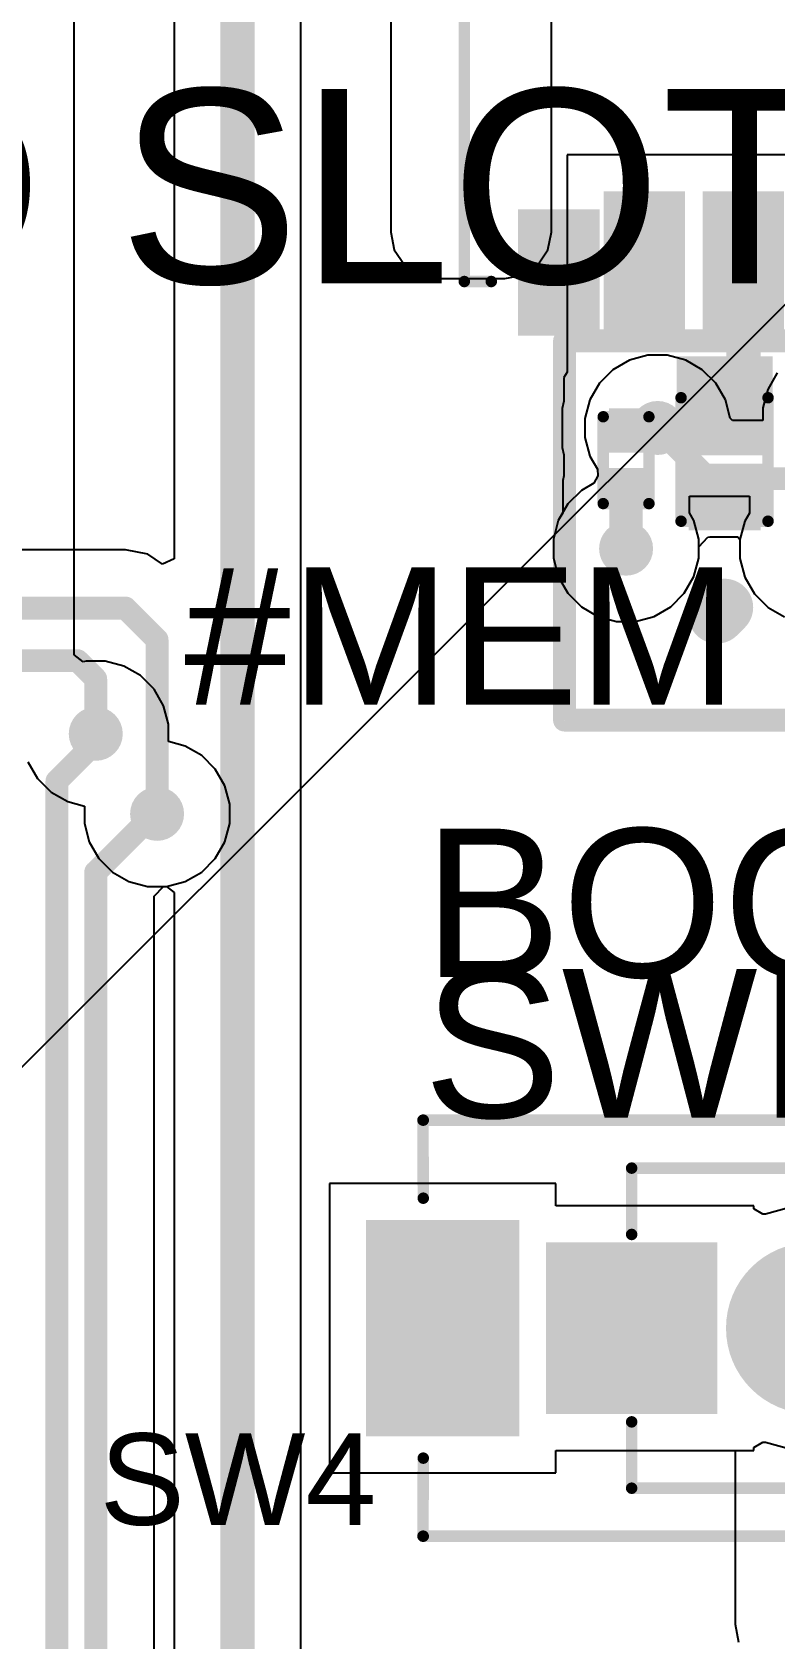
# Model space of a CAD drawing. Header units: millimetres. Extents: x -3 to 5437, y -3 to 5435.
# Drawn here: x 93.4 to 101.65, y 89.89 to 107.74 of the extents above; entities that cross this region are included whole.
import ezdxf

# ---------------------------------------------------------------- set-up
doc = ezdxf.new("R2010")
doc.units = ezdxf.units.MM
for name, color, linetype in [('BottomLayer', 5, 'Continuous'), ('BottomSolder', 6, 'Continuous'), ('MultiLayer', 9, 'Continuous'), ('PadHoleLayer', 156, 'Continuous'), ('TopLayer', 1, 'Continuous'), ('TopOverlay', 2, 'Continuous'), ('TopPaste', 8, 'Continuous'), ('TopSolder', 216, 'Continuous'), ('ViaHoleLayer', 16, 'Continuous')]:
    doc.layers.add(name, color=color, linetype=linetype)
doc.styles.add('Arial', font='', dxfattribs={"height": 0.2})
doc.styles.get('Arial').set_extended_font_data('Arial')

# ---------------------------------------------------------------- blocks, each defined once
blk = doc.blocks.new('DM3BT_DSF_PEJS_62')
at = {"layer": 'TopLayer'}
for points in [[(-5.25, 8.15), (-4.25, 8.15), (-4.25, 6.75), (-5.25, 6.75)], [(-3.2, 6.75), (-3.2, 8.15), (-2.5, 8.15), (-2.5, 6.75)], [(-2.1, 6.75), (-2.1, 8.15), (-1.4, 8.15), (-1.4, 6.75)], [(-1, 6.75), (-1, 8.15), (-0.3, 8.15), (-0.3, 6.75)], [(0.1, 6.75), (0.1, 8.15), (0.8, 8.15), (0.8, 6.75)], [(1.2, 6.75), (1.2, 8.15), (1.9, 8.15), (1.9, 6.75)], [(2.3, 6.75), (2.3, 8.15), (3, 8.15), (3, 6.75)], [(3.4, 6.75), (3.4, 8.15), (4.1, 8.15), (4.1, 6.75)], [(4.5, 6.75), (4.5, 8.15), (5.2, 8.15), (5.2, 6.75)], [(5.45, 6.95), (5.45, 8.15), (6.15, 8.15), (6.15, 6.95)], [(6.05, 3.85), (7.25, 3.85), (7.25, 2.65), (6.05, 2.65)], [(6.05, -2.55), (7.25, -2.55), (7.25, -3.35), (6.05, -3.35)], [(6.05, -4.95), (7.25, -4.95), (7.25, -8.15), (6.05, -8.15)], [(-7.4, -6.6), (-5.9, -6.6), (-5.9, -8.5), (-7.4, -8.5)]]:
    blk.add_hatch(color=1, dxfattribs=at).paths.add_polyline_path(points)
at = {"layer": 'TopPaste'}
for points in [[(-5.25, 8.15), (-4.25, 8.15), (-4.25, 6.75), (-5.25, 6.75)], [(-3.2, 6.75), (-3.2, 8.15), (-2.5, 8.15), (-2.5, 6.75)], [(-2.1, 6.75), (-2.1, 8.15), (-1.4, 8.15), (-1.4, 6.75)], [(-1, 6.75), (-1, 8.15), (-0.3, 8.15), (-0.3, 6.75)], [(0.1, 6.75), (0.1, 8.15), (0.8, 8.15), (0.8, 6.75)], [(1.2, 6.75), (1.2, 8.15), (1.9, 8.15), (1.9, 6.75)], [(2.3, 6.75), (2.3, 8.15), (3, 8.15), (3, 6.75)], [(3.4, 6.75), (3.4, 8.15), (4.1, 8.15), (4.1, 6.75)], [(4.5, 6.75), (4.5, 8.15), (5.2, 8.15), (5.2, 6.75)], [(5.45, 6.95), (5.45, 8.15), (6.15, 8.15), (6.15, 6.95)], [(6.05, 3.85), (7.25, 3.85), (7.25, 2.65), (6.05, 2.65)], [(6.05, -2.55), (7.25, -2.55), (7.25, -3.35), (6.05, -3.35)], [(6.05, -4.95), (7.25, -4.95), (7.25, -8.15), (6.05, -8.15)]]:
    blk.add_hatch(color=8, dxfattribs=at).paths.add_polyline_path(points)
at = {"layer": 'TopSolder'}
for points in [[(-5.352, 8.252), (-4.148, 8.252), (-4.148, 6.648), (-5.352, 6.648)], [(-3.302, 6.648), (-3.302, 8.252), (-2.398, 8.252), (-2.398, 6.648)], [(-2.202, 6.648), (-2.202, 8.252), (-1.298, 8.252), (-1.298, 6.648)], [(-1.102, 6.648), (-1.102, 8.252), (-0.198, 8.252), (-0.198, 6.648)], [(-0.002, 6.648), (-0.002, 8.252), (0.902, 8.252), (0.902, 6.648)], [(1.098, 6.648), (1.098, 8.252), (2.002, 8.252), (2.002, 6.648)], [(2.198, 6.648), (2.198, 8.252), (3.102, 8.252), (3.102, 6.648)], [(3.298, 6.648), (3.298, 8.252), (4.202, 8.252), (4.202, 6.648)], [(4.398, 6.648), (4.398, 8.252), (5.302, 8.252), (5.302, 6.648)], [(5.348, 6.848), (5.348, 8.252), (6.252, 8.252), (6.252, 6.848)], [(5.948, 3.952), (7.352, 3.952), (7.352, 2.548), (5.948, 2.548)], [(5.948, -2.448), (7.352, -2.448), (7.352, -3.452), (5.948, -3.452)], [(5.948, -4.848), (7.352, -4.848), (7.352, -8.252), (5.948, -8.252)], [(-7.4, -6.6), (-5.9, -6.6), (-5.9, -8.5), (-7.4, -8.5)]]:
    blk.add_hatch(color=216, dxfattribs=at).paths.add_polyline_path(points)
at = {"layer": 'TopLayer'}
for p, q in [((-7.4, -8.5), (-7.4, -6.6)), ((-7.4, -6.6), (-5.9, -6.6)), ((-5.9, -6.6), (-5.9, -7.85)), ((-5.9, -7.85), (-5.75, -8)), ((-5.75, -8), (-5.4, -8)), ((-5.4, -8), (-5.4, -8.5)), ((-5.4, -8.5), (-7.4, -8.5))]:
    blk.add_line(p, q, dxfattribs=at)
at = {"layer": 'TopOverlay', "const_width": 0.127}
for points in [[(-2.743, 8.458), (-2.997, 8.458)], [(-2.87, 8.331), (-2.997, 8.458)], [(-2.743, 8.458), (-2.87, 8.331)], [(-7, 7.65), (-7, -6.2)], [(-5.65, 7.65), (-7, 7.65)], [(6.85, 7.65), (6.55, 7.65)], [(6.85, 7.65), (6.85, 4.2)], [(6.85, 2.3), (6.85, -2.2)], [(6.85, -3.7), (6.85, -4.65)], [(6.519, -8.578), (-5.481, -8.578)]]:
    blk.add_lwpolyline(points, dxfattribs=at)
at = {"layer": 'TopOverlay', "const_width": 0.0635}
for points in [[(-3.029, 8.458, 1), (-2.965, 8.458, 1)], [(-3.029, 8.458, 1), (-2.965, 8.458, 1)], [(-2.902, 8.331, 1), (-2.838, 8.331, 1)], [(-2.902, 8.331, 1), (-2.838, 8.331, 1)], [(-2.775, 8.458, 1), (-2.711, 8.458, 1)], [(-2.775, 8.458, 1), (-2.711, 8.458, 1)], [(-7.032, 7.65, 1), (-6.968, 7.65, 1)], [(-7.032, 7.65, 1), (-6.968, 7.65, 1)], [(-5.682, 7.65, 1), (-5.618, 7.65, 1)], [(6.518, 7.65, 1), (6.582, 7.65, 1)], [(6.818, 7.65, 1), (6.882, 7.65, 1)], [(6.818, 7.65, 1), (6.882, 7.65, 1)], [(6.818, 4.2, 1), (6.882, 4.2, 1)], [(6.818, 2.3, 1), (6.882, 2.3, 1)], [(6.818, -2.2, 1), (6.882, -2.2, 1)], [(6.818, -3.7, 1), (6.882, -3.7, 1)], [(6.818, -4.65, 1), (6.882, -4.65, 1)], [(-7.032, -6.2, 1), (-6.968, -6.2, 1)], [(-5.513, -8.578, 1), (-5.449, -8.578, 1)], [(6.487, -8.578, 1), (6.551, -8.578, 1)]]:
    blk.add_lwpolyline(points, format="xyb", close=True, dxfattribs=at)
blk = doc.blocks.new('R___0201_65')
at = {"layer": 'TopLayer'}
for points in [[(-0.41, 0.185), (-0.14, 0.185), (-0.14, -0.185), (-0.41, -0.185)], [(0.14, 0.185), (0.41, 0.185), (0.41, -0.185), (0.14, -0.185)]]:
    blk.add_hatch(color=1, dxfattribs=at).paths.add_polyline_path(points)
at = {"layer": 'TopPaste'}
for points in [[(-0.41, 0.185), (-0.14, 0.185), (-0.14, -0.185), (-0.41, -0.185)], [(0.14, 0.185), (0.41, 0.185), (0.41, -0.185), (0.14, -0.185)]]:
    blk.add_hatch(color=8, dxfattribs=at).paths.add_polyline_path(points)
at = {"layer": 'TopSolder'}
for points in [[(-0.465, 0.24), (-0.085, 0.24), (-0.085, -0.24), (-0.465, -0.24)], [(0.085, 0.24), (0.465, 0.24), (0.465, -0.24), (0.085, -0.24)]]:
    blk.add_hatch(color=216, dxfattribs=at).paths.add_polyline_path(points)
at = {"layer": 'TopOverlay', "const_width": 0.127}
for points in [[(0.483, 0.254), (-0.483, 0.254)], [(-0.483, -0.254), (-0.483, 0.254)], [(0.483, -0.254), (0.483, 0.254)], [(0.483, -0.254), (-0.483, -0.254)]]:
    blk.add_lwpolyline(points, dxfattribs=at)
at = {"layer": 'TopOverlay', "const_width": 0.0635}
for points in [[(-0.514, 0.254, 1), (-0.451, 0.254, 1)], [(-0.514, 0.254, 1), (-0.451, 0.254, 1)], [(0.451, 0.254, 1), (0.514, 0.254, 1)], [(0.451, 0.254, 1), (0.514, 0.254, 1)], [(-0.514, -0.254, 1), (-0.451, -0.254, 1)], [(-0.514, -0.254, 1), (-0.451, -0.254, 1)], [(0.451, -0.254, 1), (0.514, -0.254, 1)], [(0.451, -0.254, 1), (0.514, -0.254, 1)]]:
    blk.add_lwpolyline(points, format="xyb", close=True, dxfattribs=at)
blk = doc.blocks.new('SOD_882_86')
at = {"layer": 'TopLayer'}
for points in [[(-0.1, -0.4), (-0.6, -0.4), (-0.6, 0.4), (-0.1, 0.4)], [(0.6, -0.4), (0.1, -0.4), (0.1, 0.4), (0.6, 0.4)]]:
    blk.add_hatch(color=1, dxfattribs=at).paths.add_polyline_path(points)
at = {"layer": 'TopOverlay'}
blk.add_hatch(color=2, dxfattribs=at).paths.add_polyline_path([(0.69, -0.533), (1.147, -0.533), (1.147, 0.533), (0.69, 0.533)])
at = {"layer": 'TopPaste'}
for points in [[(-0.1, -0.4), (-0.6, -0.4), (-0.6, 0.4), (-0.1, 0.4)], [(0.6, -0.4), (0.1, -0.4), (0.1, 0.4), (0.6, 0.4)]]:
    blk.add_hatch(color=8, dxfattribs=at).paths.add_polyline_path(points)
at = {"layer": 'TopSolder'}
for points in [[(-0.045, -0.455), (-0.655, -0.455), (-0.655, 0.455), (-0.045, 0.455)], [(0.655, -0.455), (0.045, -0.455), (0.045, 0.455), (0.655, 0.455)]]:
    blk.add_hatch(color=216, dxfattribs=at).paths.add_polyline_path(points)
at = {"layer": 'TopOverlay', "const_width": 0.127}
for points in [[(-0.686, 0.483), (0.686, 0.483)], [(-0.686, 0.483), (-0.686, -0.483)], [(0.686, 0.483), (0.686, -0.483)], [(-0.686, -0.483), (0.686, -0.483)]]:
    blk.add_lwpolyline(points, dxfattribs=at)
at = {"layer": 'TopOverlay', "const_width": 0.0635}
for points in [[(-0.718, 0.483, 1), (-0.654, 0.483, 1)], [(-0.718, 0.483, 1), (-0.654, 0.483, 1)], [(0.654, 0.483, 1), (0.718, 0.483, 1)], [(0.654, 0.483, 1), (0.718, 0.483, 1)], [(-0.718, -0.483, 1), (-0.654, -0.483, 1)], [(-0.718, -0.483, 1), (-0.654, -0.483, 1)], [(0.654, -0.483, 1), (0.718, -0.483, 1)], [(0.654, -0.483, 1), (0.718, -0.483, 1)]]:
    blk.add_lwpolyline(points, format="xyb", close=True, dxfattribs=at)
blk = doc.blocks.new('SS_12D02_G040_119')
at = {"layer": 'BottomLayer'}
for points in [[(-3.35, -1.1), (-4.85, -1.1), (-4.85, 1.1), (-3.35, 1.1)], [(3.35, 1.1), (4.85, 1.1), (4.85, -1.1), (3.35, -1.1)], [(-2.85, 0.85), (-1.15, 0.85), (-1.15, -0.85), (-2.85, -0.85)]]:
    blk.add_hatch(color=5, dxfattribs=at).paths.add_polyline_path(points)
h = blk.add_hatch(color=5, dxfattribs=at)
edge = h.paths.add_edge_path()
edge.add_arc((0, 0), 0.85, 0, 360)
h = blk.add_hatch(color=5, dxfattribs=at)
edge = h.paths.add_edge_path()
edge.add_arc((2, 0), 0.85, 0, 360)
at = {"layer": 'BottomSolder'}
for points in [[(-3.248, -1.202), (-4.952, -1.202), (-4.952, 1.202), (-3.248, 1.202)], [(3.248, 1.202), (4.952, 1.202), (4.952, -1.202), (3.248, -1.202)], [(-2.952, 0.952), (-1.048, 0.952), (-1.048, -0.952), (-2.952, -0.952)]]:
    blk.add_hatch(color=6, dxfattribs=at).paths.add_polyline_path(points)
h = blk.add_hatch(color=6, dxfattribs=at)
edge = h.paths.add_edge_path()
edge.add_arc((0, 0), 0.952, 0, 360)
h = blk.add_hatch(color=6, dxfattribs=at)
edge = h.paths.add_edge_path()
edge.add_arc((2, 0), 0.952, 0, 360)
at = {"layer": 'MultiLayer'}
for points in [[(-3.35, -1.1), (-4.85, -1.1), (-4.85, 1.1), (-3.35, 1.1)], [(3.35, 1.1), (4.85, 1.1), (4.85, -1.1), (3.35, -1.1)], [(-2.85, 0.85), (-1.15, 0.85), (-1.15, -0.85), (-2.85, -0.85)]]:
    blk.add_hatch(color=9, dxfattribs=at).paths.add_polyline_path(points)
h = blk.add_hatch(color=9, dxfattribs=at)
edge = h.paths.add_edge_path()
edge.add_arc((0, 0), 0.85, 0, 360)
h = blk.add_hatch(color=9, dxfattribs=at)
edge = h.paths.add_edge_path()
edge.add_arc((2, 0), 0.85, 0, 360)
at = {"layer": 'PadHoleLayer'}
for points in [[(-4.45, -0.75), (-4.45, 0.75), (-3.75, 0.75), (-3.75, -0.75)], [(3.75, -0.75), (3.75, 0.75), (4.45, 0.75), (4.45, -0.75)]]:
    blk.add_hatch(color=156, dxfattribs=at).paths.add_polyline_path(points)
h = blk.add_hatch(color=156, dxfattribs=at)
edge = h.paths.add_edge_path()
edge.add_arc((-2, 0), 0.5, 0, 360)
h = blk.add_hatch(color=156, dxfattribs=at)
edge = h.paths.add_edge_path()
edge.add_arc((0, 0), 0.5, 0, 360)
h = blk.add_hatch(color=156, dxfattribs=at)
edge = h.paths.add_edge_path()
edge.add_arc((2, 0), 0.5, 0, 360)
at = {"layer": 'TopLayer'}
for points in [[(-3.35, -1.1), (-4.85, -1.1), (-4.85, 1.1), (-3.35, 1.1)], [(3.35, 1.1), (4.85, 1.1), (4.85, -1.1), (3.35, -1.1)], [(-2.85, 0.85), (-1.15, 0.85), (-1.15, -0.85), (-2.85, -0.85)]]:
    blk.add_hatch(color=1, dxfattribs=at).paths.add_polyline_path(points)
h = blk.add_hatch(color=1, dxfattribs=at)
edge = h.paths.add_edge_path()
edge.add_arc((0, 0), 0.85, 0, 360)
h = blk.add_hatch(color=1, dxfattribs=at)
edge = h.paths.add_edge_path()
edge.add_arc((2, 0), 0.85, 0, 360)
at = {"layer": 'TopSolder'}
for points in [[(-3.248, -1.202), (-4.952, -1.202), (-4.952, 1.202), (-3.248, 1.202)], [(3.248, 1.202), (4.952, 1.202), (4.952, -1.202), (3.248, -1.202)], [(-2.952, 0.952), (-1.048, 0.952), (-1.048, -0.952), (-2.952, -0.952)]]:
    blk.add_hatch(color=216, dxfattribs=at).paths.add_polyline_path(points)
h = blk.add_hatch(color=216, dxfattribs=at)
edge = h.paths.add_edge_path()
edge.add_arc((0, 0), 0.952, 0, 360)
h = blk.add_hatch(color=216, dxfattribs=at)
edge = h.paths.add_edge_path()
edge.add_arc((2, 0), 0.952, 0, 360)
at = {"layer": 'TopOverlay', "const_width": 0.127}
for points in [[(-4.318, 2.311), (-4.315, 1.444)], [(-4.315, 2.311), (4.315, 2.311)], [(4.312, 2.311), (4.315, 1.444)], [(-2, 1.778), (0.083, 1.778)], [(-2, 1.041), (-2, 1.778)], [(0.083, 1.092), (0.083, 1.778)], [(-2, -1.778), (-2, -1.041)], [(-2, -1.778), (-2, -1.041)], [(0.083, -1.778), (0.083, -1.092)], [(0.083, -1.778), (0.083, -1.092)], [(-4.318, -2.311), (-4.315, -1.444)], [(4.312, -2.311), (4.315, -1.444)], [(-2, -1.778), (0.083, -1.778)], [(-2, -1.778), (0.083, -1.778)], [(-4.315, -2.311), (4.315, -2.311)]]:
    blk.add_lwpolyline(points, dxfattribs=at)
at = {"layer": 'TopOverlay', "const_width": 0.0635}
for points in [[(-4.35, 2.311, 1), (-4.286, 2.311, 1)], [(-4.347, 2.311, 1), (-4.283, 2.311, 1)], [(4.28, 2.311, 1), (4.344, 2.311, 1)], [(4.283, 2.311, 1), (4.347, 2.311, 1)], [(-2.032, 1.778, 1), (-1.968, 1.778, 1)], [(-2.032, 1.778, 1), (-1.968, 1.778, 1)], [(0.051, 1.778, 1), (0.115, 1.778, 1)], [(0.051, 1.778, 1), (0.115, 1.778, 1)], [(-4.347, 1.444, 1), (-4.283, 1.444, 1)], [(4.283, 1.444, 1), (4.347, 1.444, 1)], [(-2.032, 1.041, 1), (-1.968, 1.041, 1)], [(0.051, 1.092, 1), (0.115, 1.092, 1)], [(-2.032, -1.041, 1), (-1.968, -1.041, 1)], [(-2.032, -1.041, 1), (-1.968, -1.041, 1)], [(0.051, -1.092, 1), (0.115, -1.092, 1)], [(0.051, -1.092, 1), (0.115, -1.092, 1)], [(-4.347, -1.444, 1), (-4.283, -1.444, 1)], [(4.283, -1.444, 1), (4.347, -1.444, 1)], [(-2.032, -1.778, 1), (-1.968, -1.778, 1)], [(-2.032, -1.778, 1), (-1.968, -1.778, 1)], [(-2.032, -1.778, 1), (-1.968, -1.778, 1)], [(-2.032, -1.778, 1), (-1.968, -1.778, 1)], [(0.051, -1.778, 1), (0.115, -1.778, 1)], [(0.051, -1.778, 1), (0.115, -1.778, 1)], [(0.051, -1.778, 1), (0.115, -1.778, 1)], [(0.051, -1.778, 1), (0.115, -1.778, 1)], [(-4.35, -2.311, 1), (-4.286, -2.311, 1)], [(-4.347, -2.311, 1), (-4.283, -2.311, 1)], [(4.28, -2.311, 1), (4.344, -2.311, 1)], [(4.283, -2.311, 1), (4.347, -2.311, 1)]]:
    blk.add_lwpolyline(points, format="xyb", close=True, dxfattribs=at)

msp = doc.modelspace()

# ---------------------------------------------------------------- hatches: boundary and pattern name
at = {"layer": 'BottomLayer'}
h = msp.add_hatch(color=5, dxfattribs=at)
edge = h.paths.add_edge_path()
edge.add_arc((100.348, 103.347), 0.3, 0, 360)
h = msp.add_hatch(color=5, dxfattribs=at)
edge = h.paths.add_edge_path()
edge.add_arc((99.998, 102.006), 0.3, 0, 360)
h = msp.add_hatch(color=5, dxfattribs=at)
edge = h.paths.add_edge_path()
edge.add_arc((101.007, 101.269), 0.3, 0, 360)
h = msp.add_hatch(color=5, dxfattribs=at)
edge = h.paths.add_edge_path()
edge.add_arc((94.107, 99.949), 0.3, 0, 360)
h = msp.add_hatch(color=5, dxfattribs=at)
edge = h.paths.add_edge_path()
edge.add_arc((94.788, 99.06), 0.3, 0, 360)
at = {"layer": 'TopLayer'}
for points in [[(101.426, 103.565), (99.807, 103.565), (99.807, 103.13), (101.426, 103.13)], [(100.695, 102.209), (101.492, 102.209), (101.492, 102.843), (100.695, 102.843)], [(99.813, 101.829), (100.183, 101.829), (100.183, 102.763), (99.813, 102.763)]]:
    msp.add_hatch(color=1, dxfattribs=at).paths.add_polyline_path(points)
h = msp.add_hatch(color=1, dxfattribs=at)
edge = h.paths.add_edge_path()
edge.add_arc((100.348, 103.347), 0.3, 0, 360)
h = msp.add_hatch(color=1, dxfattribs=at)
edge = h.paths.add_edge_path()
edge.add_arc((99.998, 102.006), 0.3, 0, 360)
h = msp.add_hatch(color=1, dxfattribs=at)
edge = h.paths.add_edge_path()
edge.add_arc((101.007, 101.269), 0.3, 0, 360)
h = msp.add_hatch(color=1, dxfattribs=at)
edge = h.paths.add_edge_path()
edge.add_arc((94.107, 99.949), 0.3, 0, 360)
h = msp.add_hatch(color=1, dxfattribs=at)
edge = h.paths.add_edge_path()
edge.add_arc((94.788, 99.06), 0.3, 0, 360)
at = {"layer": 'ViaHoleLayer'}
h = msp.add_hatch(color=16, dxfattribs=at)
edge = h.paths.add_edge_path()
edge.add_arc((100.348, 103.347), 0.15, 0, 360)
h = msp.add_hatch(color=16, dxfattribs=at)
edge = h.paths.add_edge_path()
edge.add_arc((99.998, 102.006), 0.15, 0, 360)
h = msp.add_hatch(color=16, dxfattribs=at)
edge = h.paths.add_edge_path()
edge.add_arc((101.007, 101.269), 0.15, 0, 360)
h = msp.add_hatch(color=16, dxfattribs=at)
edge = h.paths.add_edge_path()
edge.add_arc((94.107, 99.949), 0.15, 0, 360)
h = msp.add_hatch(color=16, dxfattribs=at)
edge = h.paths.add_edge_path()
edge.add_arc((94.788, 99.06), 0.15, 0, 360)

# ---------------------------------------------------------------- linework, layer by layer
at = {"layer": 'BottomLayer'}
for p, q in [((96.386, 84.14), (96.386, 112.338)), ((97.383, 108.774), (97.383, 105.524)), ((99.169, 105.524), (99.169, 108.774)), ((94.977, 108.707), (94.977, 101.892)), ((97.383, 105.524), (97.423, 105.326)), ((99.13, 105.326), (99.169, 105.524)), ((97.423, 105.326), (97.535, 105.158)), ((99.017, 105.158), (99.13, 105.326)), ((97.535, 105.158), (97.703, 105.046)), ((98.849, 105.046), (99.017, 105.158)), ((97.703, 105.046), (97.901, 105.007)), ((97.901, 105.007), (98.651, 105.007)), ((98.651, 105.007), (98.849, 105.046)), ((100.036, 104.1), (99.852, 103.994)), ((100.241, 104.155), (100.036, 104.1)), ((100.454, 104.155), (100.241, 104.155)), ((100.66, 104.1), (100.454, 104.155)), ((100.844, 103.994), (100.66, 104.1)), ((99.852, 103.994), (99.701, 103.843)), ((100.994, 103.843), (100.844, 103.994)), ((101.678, 103.961), (101.572, 103.776)), ((99.701, 103.843), (99.595, 103.659)), ((101.101, 103.659), (100.994, 103.843)), ((101.572, 103.776), (101.517, 103.571)), ((99.595, 103.659), (99.54, 103.453)), ((101.155, 103.455), (101.101, 103.659)), ((101.517, 103.571), (101.517, 103.431)), ((99.54, 103.453), (99.54, 103.241)), ((101.18, 103.431), (101.155, 103.455)), ((101.517, 103.431), (101.18, 103.431)), ((99.54, 103.241), (99.595, 103.035)), ((99.595, 103.035), (99.679, 102.889)), ((99.679, 102.889), (99.683, 102.816)), ((99.502, 102.653), (99.351, 102.503)), ((99.64, 102.733), (99.502, 102.653)), ((99.683, 102.816), (99.64, 102.733)), ((99.351, 102.503), (99.245, 102.318)), ((99.245, 102.318), (99.19, 102.113)), ((99.19, 102.113), (99.19, 101.9)), ((100.806, 102.028), (100.908, 102.132)), ((100.908, 102.132), (100.927, 102.136)), ((100.927, 102.136), (101.241, 102.136)), ((101.241, 102.136), (101.263, 102.107)), ((101.263, 102.107), (101.263, 101.895)), ((94.437, 101.993), (85.979, 101.993)), ((94.685, 101.944), (94.437, 101.993)), ((94.85, 101.834), (94.685, 101.944)), ((100.806, 101.9), (100.806, 102.028)), ((94.977, 101.892), (94.85, 101.834)), ((99.19, 101.9), (99.245, 101.695)), ((100.751, 101.695), (100.806, 101.9)), ((101.263, 101.895), (101.318, 101.689)), ((99.245, 101.695), (99.351, 101.51)), ((100.644, 101.51), (100.751, 101.695)), ((101.318, 101.689), (101.424, 101.505)), ((99.351, 101.51), (99.502, 101.36)), ((100.494, 101.36), (100.644, 101.51)), ((101.424, 101.505), (101.575, 101.354)), ((99.502, 101.36), (99.686, 101.253)), ((99.686, 101.253), (99.891, 101.198)), ((100.104, 101.198), (100.31, 101.253)), ((100.31, 101.253), (100.494, 101.36)), ((101.575, 101.354), (101.759, 101.248)), ((99.891, 101.198), (100.104, 101.198)), ((93.354, 99.637), (93.46, 99.453)), ((93.46, 99.453), (93.611, 99.302)), ((93.611, 99.302), (93.795, 99.196)), ((93.795, 99.196), (93.98, 99.147)), ((93.98, 99.147), (93.98, 98.954)), ((93.98, 98.954), (94.035, 98.748)), ((94.035, 98.748), (94.141, 98.564)), ((94.141, 98.564), (94.292, 98.413)), ((94.292, 98.413), (94.476, 98.307)), ((94.476, 98.307), (94.682, 98.252)), ((94.682, 98.252), (94.894, 98.252)), ((94.894, 98.252), (94.977, 98.188)), ((94.977, 98.188), (94.977, 84.14)), ((99.218, 94.954), (96.702, 94.954)), ((96.702, 94.954), (96.702, 91.738)), ((99.218, 94.704), (99.218, 94.954)), ((101.418, 94.704), (99.218, 94.704)), ((101.418, 94.67), (101.418, 94.704)), ((101.516, 94.614), (101.418, 94.67)), ((101.545, 94.614), (101.516, 94.614)), ((101.882, 94.704), (101.545, 94.614)), ((99.218, 91.738), (99.218, 91.988)), ((99.218, 91.988), (101.418, 91.988)), ((101.418, 92.021), (101.516, 92.078)), ((101.418, 91.988), (101.418, 92.021)), ((101.516, 92.078), (101.545, 92.078)), ((101.545, 92.078), (101.882, 91.988)), ((96.702, 91.738), (99.218, 91.738))]:
    msp.add_line(p, q, dxfattribs=at)
for points, const_width in [([(95.682, 83.744), (95.682, 113.538)], 0.381), ([(100.348, 103.347), (100.911, 102.783)], 0.254), ([(100.911, 102.783), (102.325, 102.783)], 0.254), ([(85.979, 101.346), (94.437, 101.346)], 0.254), ([(94.437, 101.346), (94.788, 100.995)], 0.254), ([(94.788, 99.06), (94.788, 100.995)], 0.254), ([(87.198, 100.762), (93.904, 100.762)], 0.254), ([(93.904, 100.762), (94.107, 100.559)], 0.254), ([(94.107, 99.949), (94.107, 100.559)], 0.254)]:
    msp.add_lwpolyline(points, dxfattribs=dict(at, const_width=const_width))
at = {"layer": 'BottomLayer', "const_width": 0.127}
for points in [[(100.284, 103.347, 1), (100.411, 103.347, 1)], [(100.848, 102.783, 1), (100.975, 102.783, 1)], [(100.848, 102.783, 1), (100.975, 102.783, 1)], [(94.374, 101.346, 1), (94.501, 101.346, 1)], [(94.374, 101.346, 1), (94.501, 101.346, 1)], [(94.724, 100.995, 1), (94.851, 100.995, 1)], [(94.724, 100.995, 1), (94.851, 100.995, 1)], [(93.84, 100.762, 1), (93.967, 100.762, 1)], [(93.84, 100.762, 1), (93.967, 100.762, 1)], [(94.043, 100.559, 1), (94.17, 100.559, 1)], [(94.043, 100.559, 1), (94.17, 100.559, 1)], [(94.043, 99.949, 1), (94.17, 99.949, 1)], [(94.724, 99.06, 1), (94.851, 99.06, 1)]]:
    msp.add_lwpolyline(points, format="xyb", close=True, dxfattribs=at)
at = {"layer": 'BottomSolder'}
msp.add_line((0.338, 3.382), (5436.901, 5435.166), dxfattribs=at)
at = {"layer": 'TopLayer'}
for p, q in [((97.383, 108.774), (97.383, 105.524)), ((99.169, 105.524), (99.169, 108.774)), ((93.866, 100.825), (93.866, 108.369)), ((102.159, 106.382), (99.343, 106.382)), ((99.343, 106.382), (99.343, 103.966)), ((97.383, 105.524), (97.423, 105.326)), ((99.13, 105.326), (99.169, 105.524)), ((97.423, 105.326), (97.535, 105.158)), ((99.017, 105.158), (99.13, 105.326)), ((97.535, 105.158), (97.703, 105.046)), ((98.849, 105.046), (99.017, 105.158)), ((97.703, 105.046), (97.901, 105.007)), ((97.901, 105.007), (98.651, 105.007)), ((98.651, 105.007), (98.849, 105.046)), ((99.343, 103.966), (99.305, 103.907)), ((99.305, 103.907), (99.305, 103.907)), ((99.305, 103.907), (99.305, 103.644)), ((99.305, 103.644), (99.289, 103.565)), ((99.289, 103.565), (99.289, 103.13)), ((99.289, 103.13), (99.305, 103.05)), ((99.305, 103.05), (99.305, 102.814)), ((99.305, 102.814), (99.295, 102.763)), ((99.295, 102.763), (99.295, 102.405)), ((100.701, 102.405), (100.701, 102.589)), ((100.701, 102.589), (101.368, 102.589)), ((101.368, 102.589), (101.368, 102.399)), ((99.245, 102.318), (99.19, 102.113)), ((99.295, 102.405), (99.245, 102.318)), ((100.751, 102.318), (100.701, 102.405)), ((100.806, 102.113), (100.751, 102.318)), ((101.318, 102.313), (101.263, 102.107)), ((101.368, 102.399), (101.318, 102.313)), ((99.19, 102.113), (99.19, 101.9)), ((100.806, 101.9), (100.806, 102.113)), ((101.263, 102.107), (101.263, 101.895)), ((99.19, 101.9), (99.245, 101.695)), ((100.751, 101.695), (100.806, 101.9)), ((101.263, 101.895), (101.318, 101.689)), ((99.245, 101.695), (99.351, 101.51)), ((100.644, 101.51), (100.751, 101.695)), ((101.318, 101.689), (101.424, 101.505)), ((99.351, 101.51), (99.502, 101.36)), ((100.494, 101.36), (100.644, 101.51)), ((101.424, 101.505), (101.575, 101.354)), ((99.502, 101.36), (99.686, 101.253)), ((99.686, 101.253), (99.891, 101.198)), ((100.104, 101.198), (100.31, 101.253)), ((100.31, 101.253), (100.494, 101.36)), ((101.575, 101.354), (101.759, 101.248)), ((99.891, 101.198), (100.104, 101.198)), ((93.966, 100.748), (93.866, 100.825)), ((94.001, 100.757), (93.966, 100.748)), ((94.213, 100.757), (94.001, 100.757)), ((94.419, 100.702), (94.213, 100.757)), ((94.603, 100.596), (94.419, 100.702)), ((94.754, 100.445), (94.603, 100.596)), ((94.86, 100.261), (94.754, 100.445)), ((94.915, 100.055), (94.86, 100.261)), ((94.915, 99.862), (94.915, 100.055)), ((95.1, 99.813), (94.915, 99.862)), ((95.284, 99.707), (95.1, 99.813)), ((95.435, 99.556), (95.284, 99.707)), ((95.541, 99.372), (95.435, 99.556)), ((95.596, 99.166), (95.541, 99.372)), ((95.596, 98.954), (95.596, 99.166)), ((95.541, 98.748), (95.596, 98.954)), ((95.435, 98.564), (95.541, 98.748)), ((95.284, 98.413), (95.435, 98.564)), ((95.1, 98.307), (95.284, 98.413)), ((94.754, 98.145), (94.861, 98.252)), ((94.861, 98.252), (94.894, 98.252)), ((94.894, 98.252), (95.1, 98.307)), ((94.754, 87.803), (94.754, 98.145)), ((99.218, 94.954), (96.702, 94.954)), ((96.702, 94.954), (96.702, 91.738)), ((99.218, 94.704), (99.218, 94.954)), ((101.418, 94.704), (99.218, 94.704)), ((101.418, 94.67), (101.418, 94.704)), ((101.516, 94.614), (101.418, 94.67)), ((101.545, 94.614), (101.516, 94.614)), ((101.882, 94.704), (101.545, 94.614)), ((99.218, 91.738), (99.218, 91.988)), ((99.218, 91.988), (101.209, 91.988)), ((101.209, 91.988), (101.209, 90.056)), ((96.702, 91.738), (99.218, 91.738)), ((101.209, 90.056), (101.248, 89.857))]:
    msp.add_line(p, q, dxfattribs=at)
for points, const_width in [([(101.301, 105.174), (101.303, 105.172)], 0.381), ([(101.303, 103.449), (101.303, 105.172)], 0.381), ([(101.09, 103.349), (101.092, 103.347)], 0.381), ([(101.007, 101.269), (101.092, 101.354)], 0.635), ([(93.675, 99.424), (94.107, 99.855)], 0.254), ([(94.107, 99.855), (94.107, 99.949)], 0.254), ([(93.675, 87.356), (93.675, 99.424)], 0.254), ([(94.107, 98.413), (94.754, 99.06)], 0.254), ([(94.754, 99.06), (94.788, 99.06)], 0.254), ([(94.107, 87.535), (94.107, 98.413)], 0.254)]:
    msp.add_lwpolyline(points, dxfattribs=dict(at, const_width=const_width))
for points, const_width in [([(101.206, 105.174, 1), (101.396, 105.174, 1)], 0.191), ([(101.208, 105.172, 1), (101.398, 105.172, 1)], 0.191), ([(101.208, 105.172, 1), (101.398, 105.172, 1)], 0.191), ([(100.995, 103.349, 1), (101.185, 103.349, 1)], 0.191), ([(100.997, 103.347, 1), (101.187, 103.347, 1)], 0.191), ([(101.208, 103.449, 1), (101.398, 103.449, 1)], 0.191), ([(100.848, 101.269, 1), (101.166, 101.269, 1)], 0.318), ([(100.933, 101.354, 1), (101.251, 101.354, 1)], 0.318), ([(94.043, 99.949, 1), (94.17, 99.949, 1)], 0.127), ([(94.043, 99.855, 1), (94.17, 99.855, 1)], 0.127), ([(94.043, 99.855, 1), (94.17, 99.855, 1)], 0.127), ([(93.612, 99.424, 1), (93.739, 99.424, 1)], 0.127), ([(93.612, 99.424, 1), (93.739, 99.424, 1)], 0.127), ([(94.69, 99.06, 1), (94.817, 99.06, 1)], 0.127), ([(94.69, 99.06, 1), (94.817, 99.06, 1)], 0.127), ([(94.724, 99.06, 1), (94.851, 99.06, 1)], 0.127), ([(94.043, 98.413, 1), (94.17, 98.413, 1)], 0.127), ([(94.043, 98.413, 1), (94.17, 98.413, 1)], 0.127)]:
    msp.add_lwpolyline(points, format="xyb", close=True, dxfattribs=dict(at, const_width=const_width))
at = {"layer": 'TopOverlay', "const_width": 0.254}
for points in [[(99.314, 104.314), (108.585, 104.314)], [(99.314, 100.101), (99.314, 104.314)], [(99.314, 100.101), (108.585, 100.101)]]:
    msp.add_lwpolyline(points, dxfattribs=at)
at = {"layer": 'TopOverlay', "const_width": 0.127}
for points in [[(99.251, 104.314, 1), (99.377, 104.314, 1)], [(99.251, 104.314, 1), (99.377, 104.314, 1)], [(99.251, 100.101, 1), (99.377, 100.101, 1)], [(99.251, 100.101, 1), (99.377, 100.101, 1)]]:
    msp.add_lwpolyline(points, format="xyb", close=True, dxfattribs=at)
at = {"layer": 'TopSolder'}
msp.add_line((0.338, 3.382), (5436.901, 5435.166), dxfattribs=at)

# ---------------------------------------------------------------- block references
for name, p, rotation in [('DM3BT_DSF_PEJS_62', (105.051, 112.624), 180), ('SOD_882_86', (101.092, 102.997), 90), ('R___0201_65', (99.998, 102.989), 270)]:
    msp.add_blockref(name, p, dxfattribs=dict(rotation=rotation))
msp.add_blockref('SS_12D02_G040_119', (102.06, 93.346))

# ---------------------------------------------------------------- texts
at = {"layer": 'TopOverlay', "style": 'Arial'}
for s, height, p in [('SD SLOT', 2.159, (89.332, 104.953)), ('BOOT0', 1.651, (97.744, 97.246)), ('SWITCH', 1.651, (97.744, 95.685))]:
    msp.add_text(s, height=height, rotation=360, dxfattribs=at).set_placement(p)
for s, height, p in [('#MEM', 1.524, (95.088, 100.274)), ('SW4', 1.016, (94.15, 91.161))]:
    msp.add_text(s, height=height, dxfattribs=at).set_placement(p)

doc.saveas('drawing.dxf')
